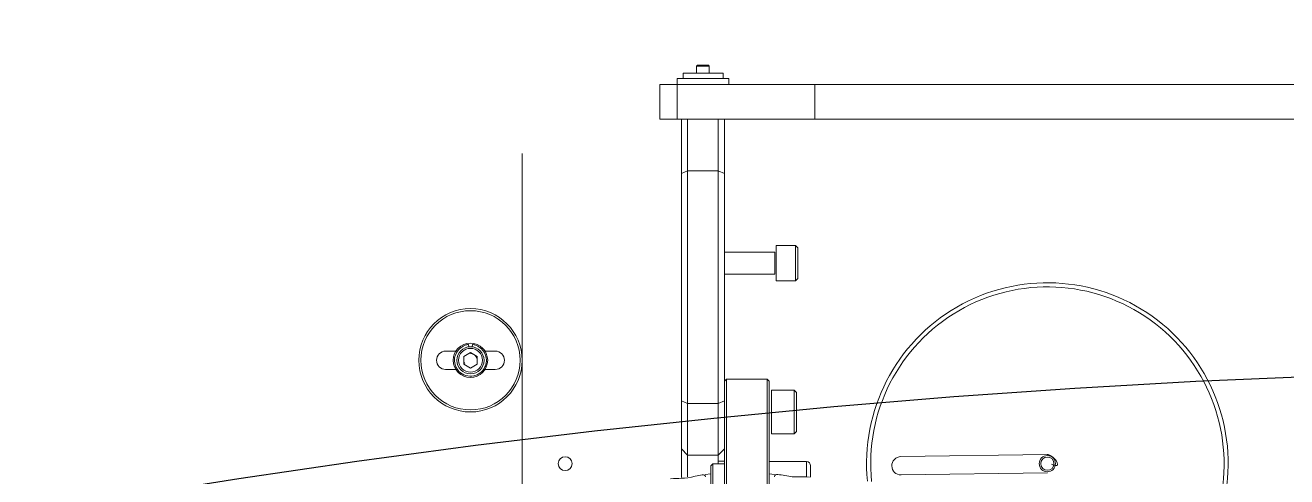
# Model space of a CAD drawing. Header units: centimetres. Extents: x 405464 to 563355, y 50011 to 66875.
# Drawn here: x 512022.09 to 512068.61, y 53218.4 to 53235.04 of the extents above; entities that cross this region are included whole.
import ezdxf

# ---------------------------------------------------------------- set-up
doc = ezdxf.new("R2010")
doc.units = ezdxf.units.CM
doc.linetypes.add('DASHDOT', pattern=[25.4, 12.7, -6.35, 0, -6.35])
doc.linetypes.add('DASHED2', pattern=[9.525, 6.35, -3.175])
doc.layers.get('0').update_dxf_attribs({"lineweight": 9})
doc.layers.add('0-KRCN-MİMARİ-220526', color=8, linetype='Continuous', lineweight=9)
doc.layers.add('A_Aks', color=30, linetype='DASHDOT', lineweight=9)
doc.layers.add('03__ASM_ALL_CURVES', color=7, linetype='Continuous')
doc.layers.add('DV_alçıpanel_duvar_yeni', color=1, linetype='Continuous', lineweight=20, true_color=0xff0000)

# ---------------------------------------------------------------- blocks, each defined once
blk = doc.blocks.new('a_aks')
at = {"layer": 'A_Aks', "color": 8, "ltscale": 200}
blk.add_line((7680, 5308.045), (7680, -831.107), dxfattribs=at)
blk = doc.blocks.new('mimari_yeni_durum')
at = {"layer": 'A_Aks', "color": 8}
blk.add_blockref('a_aks', (0, 0), dxfattribs=at)
blk = doc.blocks.new('A$C64829d13')
at = {"color": 8, "linetype": 'Continuous'}
for p, q in [((158.001, 92.1973), (158.001, 84.6027)), ((157.7963, 85.8492), (157.7963, 90.9508)), ((157.9911, 90.9508), (157.9911, 85.8492)), ((157.7864, 85.8591), (157.7864, 90.9409)), ((158.0572, 90.5461), (158.0572, 86.2539)), ((158.0671, 90.5362), (158.0671, 86.2638)), ((158.971, 86.4105), (158.971, 84.7678)), ((156.4526, 86.2976), (157.1542, 86.3079)), ((157.5883, 86.2638), (157.5883, 86.3177)), ((157.6081, 86.244), (157.6081, 86.3162)), ((157.7608, 86.3051), (157.7864, 86.3032)), ((158.0932, 86.3063), (158.0671, 86.3032)), ((158.1777, 86.3164), (158.1777, 86.2148)), ((158.2074, 84.6027), (158.2074, 86.3199)), ((156.4225, 86.2603), (156.4276, 86.2585)), ((156.4276, 86.2585), (156.4338, 86.2558)), ((157.7864, 86.244), (157.6081, 86.244)), ((158.001, 86.2539), (158.0572, 86.2539)), ((158.0307, 86.2422), (158.001, 86.2422)), ((158.0307, 86.2539), (158.0307, 86.2124)), ((158.0671, 86.2638), (158.0572, 86.2539)), ((157.1555, 86.2201), (156.4539, 86.2098)), ((158.0307, 86.2124), (158.001, 86.1827)), ((158.1777, 86.2124), (158.0307, 86.2124)), ((158.0307, 84.6027), (158.0307, 86.2124)), ((158.2074, 86.1827), (158.1777, 86.2124)), ((158.1777, 86.2124), (158.1777, 84.6027)), ((157.6564, 86.0996), (157.6668, 86.11)), ((157.6564, 85.9124), (157.6564, 86.0996)), ((157.6668, 86.11), (157.776, 86.11)), ((157.6668, 85.902), (157.6668, 86.11)), ((157.776, 85.902), (157.776, 86.11)), ((158.0307, 85.9648), (158.001, 85.9525)), ((158.0307, 85.9648), (158.1777, 85.9648)), ((158.2074, 85.9525), (158.1777, 85.9648)), ((157.6564, 85.9124), (157.6668, 85.902)), ((157.6668, 85.902), (157.776, 85.902)), ((157.7864, 85.8591), (157.7963, 85.8492)), ((157.7963, 85.8492), (157.9911, 85.8492)), ((158.001, 85.8591), (157.9911, 85.8492)), ((159.0998, 85.8023), (159.1562, 85.8023)), ((159.1861, 85.7772), (159.2186, 85.7959)), ((159.1861, 85.7396), (159.1861, 85.7772)), ((159.2186, 85.7959), (159.2511, 85.7772)), ((159.2461, 85.7745), (159.2492, 85.767)), ((159.2511, 85.7772), (159.2511, 85.7396)), ((159.2812, 85.8023), (159.3375, 85.8023)), ((159.1559, 85.7145), (159.0998, 85.7145)), ((159.2186, 85.7209), (159.1861, 85.7396)), ((159.1912, 85.7423), (159.1881, 85.7498)), ((159.1963, 85.7358), (159.1912, 85.7423)), ((159.2086, 85.6824), (159.2102, 85.6942)), ((159.2188, 85.7266), (159.2106, 85.7277)), ((159.2511, 85.7396), (159.2186, 85.7209)), ((159.2271, 85.6942), (159.2286, 85.6824)), ((159.3375, 85.7145), (159.2813, 85.7145)), ((157.6494, 85.3671), (157.6598, 85.3775)), ((157.6494, 85.2189), (157.6494, 85.3671)), ((157.7534, 85.3775), (157.6598, 85.3775)), ((157.6598, 85.2085), (157.6598, 85.3775)), ((157.7534, 85.2085), (157.7534, 85.3775)), ((158.001, 85.345), (157.76, 85.345)), ((157.76, 85.345), (157.76, 85.241)), ((157.6494, 85.2189), (157.6598, 85.2085)), ((157.7534, 85.2085), (157.6598, 85.2085)), ((158.001, 85.241), (157.76, 85.241)), ((158.0307, 84.8503), (158.001, 84.8627)), ((158.1777, 84.8503), (158.0307, 84.8503)), ((158.2074, 84.8627), (158.1777, 84.8503)), ((148.5697, 84.6027), (158.3106, 84.6027)), ((157.5676, 84.4376), (157.5676, 84.6027)), ((158.228, 84.6027), (158.228, 84.4376)), ((158.3106, 84.4376), (158.3106, 84.6027)), ((158.3106, 84.4376), (148.5697, 84.4376)), ((157.9807, 84.4079), (157.9807, 84.4376)), ((158.2277, 84.4079), (158.2277, 84.4376)), ((158.2277, 84.4079), (157.9807, 84.4079)), ((158.008, 84.3821), (158.008, 84.4079)), ((158.1996, 84.3821), (158.008, 84.3821)), ((158.074, 84.3821), (158.074, 84.3488)), ((158.1344, 84.3821), (158.1344, 84.3488)), ((158.1996, 84.4079), (158.1996, 84.3821)), ((158.074, 84.3488), (158.1344, 84.3488)), ((158.0776, 84.3451), (158.074, 84.3488)), ((158.0796, 84.3451), (158.0776, 84.3451)), ((158.1288, 84.3451), (158.0796, 84.3451)), ((158.1308, 84.3451), (158.1288, 84.3451)), ((158.1308, 84.3451), (158.1344, 84.3488))]:
    blk.add_line(p, q, dxfattribs=at)
for centre, radius in [((156.4532, 86.2537), 0.039), ((156.4532, 86.2537), 0.0318), ((158.7646, 86.2537), 0.0332), ((159.2186, 85.7584), 0.2477), ((159.2186, 85.7584), 0.2377), ((159.2186, 85.7584), 0.0825), ((159.2186, 85.7584), 0.065), ((159.2186, 85.7584), 0.0572)]:
    blk.add_circle(centre, radius, dxfattribs=at)
for centre, radius, start, end in [((156.4532, 86.2537), 0.8668, 169.01127, 5.56259), ((156.4532, 86.2537), 0.847, 168.7508, 5.80294), ((157.1548, 86.264), 0.0439, 270.84271, 90.84271), ((157.6081, 86.2638), 0.0198, 180, 270), ((159.2199, 85.7588), 0.0773, 137.49651, 145.69065), ((159.2171, 85.7587), 0.0775, 34.25156, 42.9291), ((159.0998, 85.7584), 0.0439, 90, 270), ((159.2237, 85.7562), 0.0818, 145.70785, 159.37408), ((159.2132, 85.7561), 0.0822, 20.92562, 34.24297), ((159.3375, 85.7584), 0.0439, 270, 90), ((159.2256, 85.7666), 0.0863, 216.82951, 227.98692), ((159.2268, 85.7679), 0.088, 227.92247, 237.80939), ((159.2104, 85.768), 0.0881, 302.1898, 312.04995), ((159.2118, 85.7666), 0.0862, 311.98526, 323.15299)]:
    blk.add_arc(centre, radius, start, end, dxfattribs=at)
for points, knots in [([(157.5932, 86.3179), (157.6325, 86.315), (157.6693, 86.3238), (157.7616, 86.2995), (157.7616, 86.3164)], [0, 0, 0, 0, 0.699554, 1, 1, 1, 1]), ([(158.0918, 86.3175), (158.0918, 86.3012), (158.1844, 86.3288), (158.2205, 86.322), (158.2602, 86.3267)], [0, 0, 0, 0, 0.28992, 1, 1, 1, 1]), ([(156.4362, 86.2167), (156.4238, 86.2248), (156.4083, 86.2347), (156.402, 86.266), (156.4171, 86.2621), (156.4225, 86.2603)], [0, 0, 0, 0, 0.606543, 0.7665, 1, 1, 1, 1]), ([(156.4442, 86.2122), (156.4429, 86.2128), (156.4401, 86.2142), (156.4375, 86.2158), (156.4362, 86.2167)], [0, 0, 0, 0, 0.483932, 1, 1, 1, 1]), ([(156.4539, 86.2098), (156.4523, 86.2098), (156.449, 86.2104), (156.4458, 86.2115), (156.4442, 86.2122)], [0, 0, 0, 0, 0.468385, 1, 1, 1, 1]), ([(159.2028, 85.8329), (159.1953, 85.8315), (159.1805, 85.8264), (159.1682, 85.8166), (159.163, 85.811)], [0, 0, 0, 0, 0.50134, 1, 1, 1, 1]), ([(159.1471, 85.7851), (159.1436, 85.7756), (159.1398, 85.7553), (159.1449, 85.7352), (159.1494, 85.7263)], [0, 0, 0, 0, 0.503158, 1, 1, 1, 1]), ([(159.2878, 85.7263), (159.2924, 85.7352), (159.2975, 85.7555), (159.2936, 85.7759), (159.29, 85.7854)], [0, 0, 0, 0, 0.496581, 1, 1, 1, 1]), ([(159.1494, 85.7263), (159.1505, 85.7243), (159.1527, 85.7204), (159.1552, 85.7167), (159.1565, 85.7149)], [0, 0, 0, 0, 0.498663, 1, 1, 1, 1]), ([(159.1799, 85.6934), (159.1844, 85.6906), (159.1936, 85.6859), (159.2036, 85.6831), (159.2086, 85.6824)], [0, 0, 0, 0, 0.507831, 1, 1, 1, 1]), ([(159.2286, 85.6824), (159.2337, 85.6831), (159.2437, 85.6859), (159.2529, 85.6906), (159.2574, 85.6934)], [0, 0, 0, 0, 0.492147, 1, 1, 1, 1]), ([(159.2807, 85.7149), (159.2821, 85.7167), (159.2846, 85.7204), (159.2868, 85.7243), (159.2878, 85.7263)], [0, 0, 0, 0, 0.501344, 1, 1, 1, 1])]:
    blk.add_open_spline(points, degree=3, knots=knots, dxfattribs=at)
blk.add_open_spline([(159.2738, 85.8115), (159.257, 85.8296), (159.2271, 85.8377), (159.2028, 85.8329)], degree=3, dxfattribs=at)
at = {"layer": '03__ASM_ALL_CURVES', "color": 8, "linetype": 'DASHED2', "ltscale": 10}
blk.add_circle((153.4, 131.3), 45.5, dxfattribs=at)
blk.add_arc((153.4, 45.5), 45.5, 109.45227, 22.04551, dxfattribs=at)
blk = doc.blocks.new('A$C9e52caec')
at = {"color": 8}
blk.add_blockref('mimari_yeni_durum', (0, 0), dxfattribs=at)
at = {"layer": 'DV_alçıpanel_duvar_yeni', "color": 8, "xscale": 7.692307692308199, "yscale": 7.692307692308199, "zscale": 7.692307692308199, "rotation": 180}
blk.add_blockref('A$C64829d13', (8905, 1620), dxfattribs=at)

msp = doc.modelspace()

# ---------------------------------------------------------------- block references
at = {"layer": '0-KRCN-MİMARİ-220526', "rotation": 359.999999999997}
msp.add_blockref('A$C9e52caec', (504358.269, 52262.368, 73.999), dxfattribs=at)

doc.saveas('drawing.dxf')
